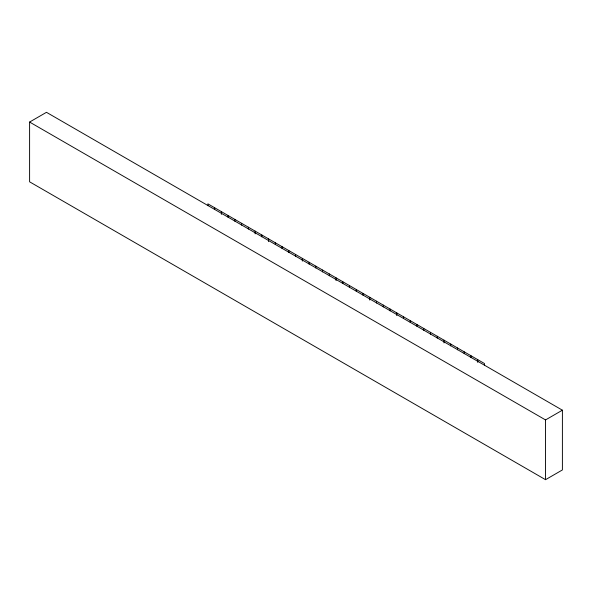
<?xml version="1.0" encoding="UTF-8"?>
<svg xmlns="http://www.w3.org/2000/svg" width="592" height="592" viewBox="0 0 592 592"><rect width="100%" height="100%" fill="white"/><g stroke="black" fill="none" stroke-linecap="round" stroke-linejoin="round"><path stroke-width="0.89" d="M29.6 122.056L46.465 112.317L562.4 410.189L562.4 469.944L545.535 479.683L29.6 181.811L29.6 122.056L545.535 419.928L562.4 410.189M545.535 419.928L545.535 479.683M484.463 365.353L484.463 363.525L207.896 203.848L207.896 205.676M477.714 359.633L477.714 362.371M470.973 355.733L470.973 357.561M464.224 351.84L464.224 353.668M457.475 347.948L457.475 349.776M450.734 344.048L450.734 345.883M443.985 340.156L443.985 342.901M437.244 336.263L437.244 338.091M430.495 332.371L430.495 334.199M423.754 328.471L423.754 330.299M417.005 324.579L417.005 326.407M410.263 320.686L410.263 322.514M403.515 316.787L403.515 318.622M396.766 312.894L396.766 315.64M390.024 309.002L390.024 310.83M383.276 305.109L383.276 306.937M376.534 301.21L376.534 303.037M369.785 297.317L369.785 300.063M363.044 293.425L363.044 295.253M356.295 289.525L356.295 291.36M349.554 285.633L349.554 287.46M342.805 281.74L342.805 283.568M336.056 277.848L336.056 280.586M329.315 273.948L329.315 275.776M322.566 270.056L322.566 271.883M315.825 266.163L315.825 267.991M309.076 262.263L309.076 264.099M302.334 258.371L302.334 261.116M295.586 254.479L295.586 256.306M288.837 250.586L288.837 252.414M282.095 246.686L282.095 248.514M275.347 242.794L275.347 244.622M268.605 238.902L268.605 241.64M261.856 235.002L261.856 236.837M255.115 231.109L255.115 233.855M248.366 227.217L248.366 229.045M241.625 223.325L241.625 225.152M234.876 219.425L234.876 221.253M228.127 215.532L228.127 217.36M221.386 211.64L221.386 214.378M214.637 207.74L214.637 209.575"/></g></svg>
